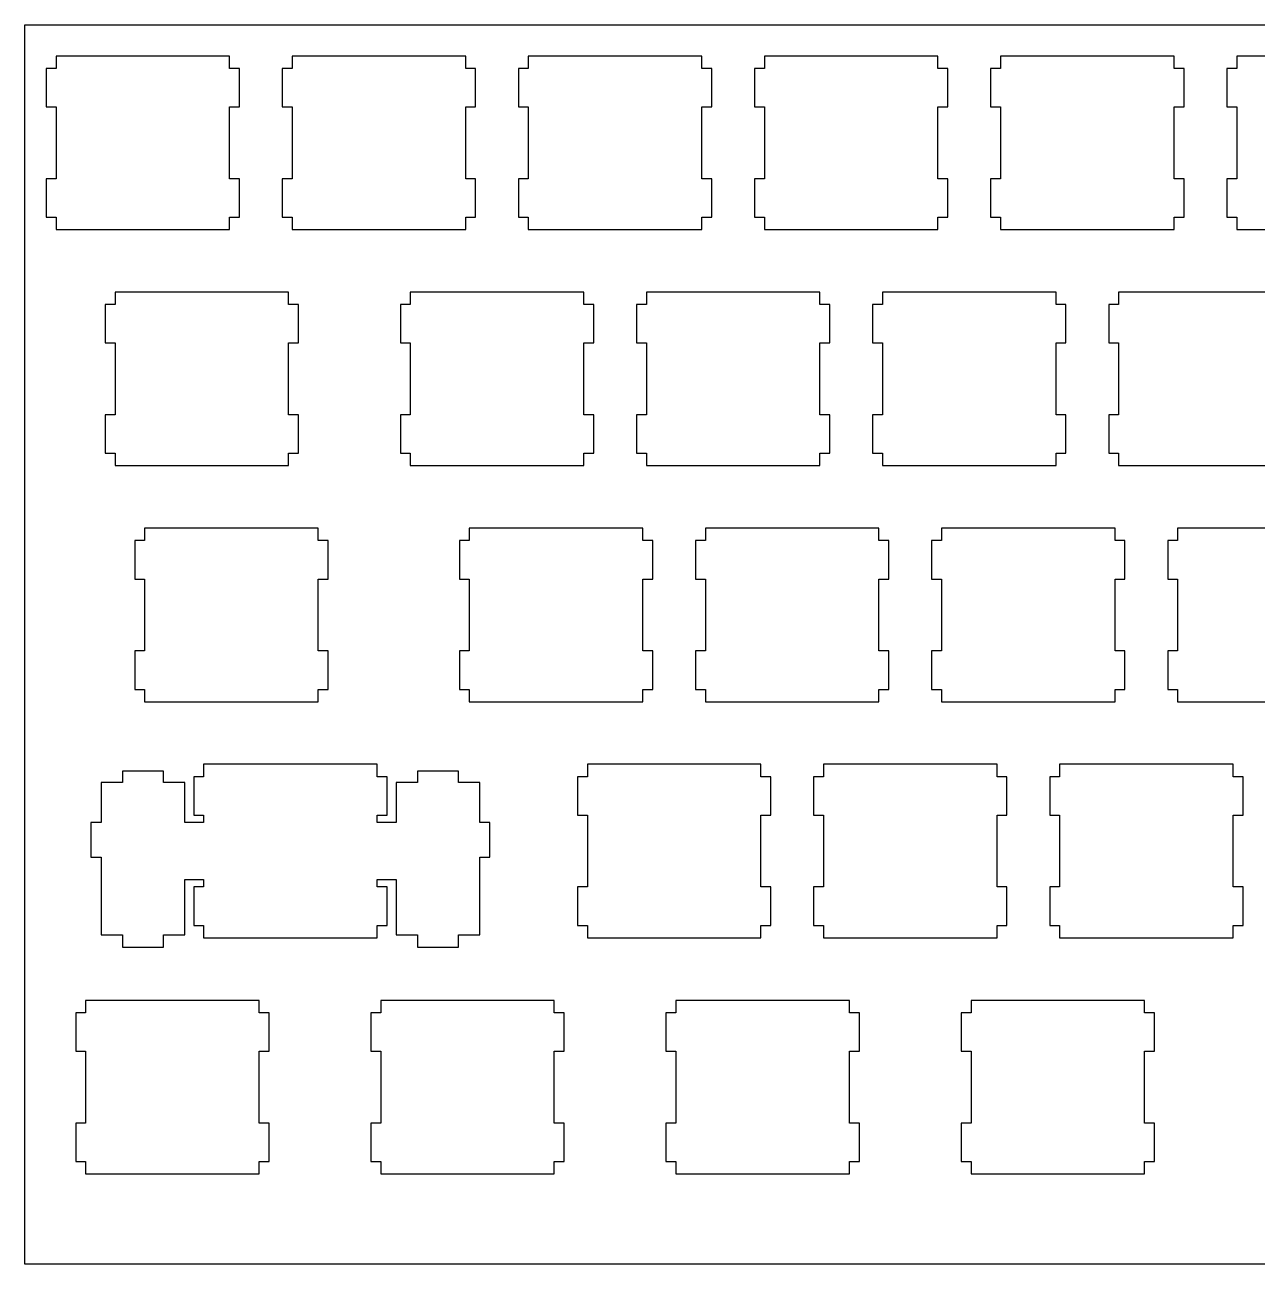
# Model space of a CAD drawing. Extents: x 0 to 372, y 0 to 100.
# Drawn here: x 0.1 to 99.5, y 0.4 to 100.4 of the extents above; entities that cross this region are included whole.
import ezdxf

# ---------------------------------------------------------------- set-up
doc = ezdxf.new("R2010")
doc.units = 0
doc.layers.get('0').update_dxf_attribs({"linetype": 'CONTINUOUS'})

msp = doc.modelspace()

# ---------------------------------------------------------------- linework, layer by layer
at = {"color": 0}
for p, q in [((0.09508, 100.446), (371.57, 100.446)), ((0.09508, 0.43408), (0.09508, 100.446)), ((2.61965, 97.9219), (2.61965, 96.9215)), ((16.6192, 97.9219), (2.61965, 97.9219)), ((16.6192, 96.9215), (16.6192, 97.9219)), ((21.6697, 97.9219), (21.6697, 96.9215)), ((35.669, 97.9219), (21.6697, 97.9219)), ((35.669, 96.9215), (35.669, 97.9219)), ((40.7197, 97.9219), (40.7197, 96.9215)), ((54.719, 97.9219), (40.7197, 97.9219)), ((54.719, 96.9215), (54.719, 97.9219)), ((59.7697, 97.9219), (59.7697, 96.9215)), ((73.769, 97.9219), (59.7697, 97.9219)), ((73.769, 96.9215), (73.769, 97.9219)), ((78.8197, 97.9219), (78.8197, 96.9215)), ((92.819, 97.9219), (78.8197, 97.9219)), ((92.819, 96.9215), (92.819, 97.9219)), ((97.8683, 97.9219), (97.8683, 96.9215)), ((111.869, 97.9219), (97.8683, 97.9219)), ((2.61965, 96.9215), (1.81901, 96.9215)), ((1.81901, 96.9215), (1.81901, 93.8223)), ((17.4198, 96.9215), (16.6192, 96.9215)), ((17.4198, 93.8223), (17.4198, 96.9215)), ((21.6697, 96.9215), (20.869, 96.9215)), ((20.869, 96.9215), (20.869, 93.8223)), ((36.4698, 96.9215), (35.669, 96.9215)), ((36.4698, 93.8223), (36.4698, 96.9215)), ((40.7197, 96.9215), (39.9189, 96.9215)), ((39.9189, 96.9215), (39.9189, 93.8223)), ((55.5198, 96.9215), (54.719, 96.9215)), ((55.5198, 93.8223), (55.5198, 96.9215)), ((59.7697, 96.9215), (58.9689, 96.9215)), ((58.9689, 96.9215), (58.9689, 93.8223)), ((74.5698, 96.9215), (73.769, 96.9215)), ((74.5698, 93.8223), (74.5698, 96.9215)), ((78.8197, 96.9215), (78.0189, 96.9215)), ((78.0189, 96.9215), (78.0189, 93.8223)), ((93.6184, 96.9215), (92.819, 96.9215)), ((93.6184, 93.8223), (93.6184, 96.9215)), ((97.8683, 96.9215), (97.0689, 96.9215)), ((97.0689, 96.9215), (97.0689, 93.8223)), ((1.81901, 93.8223), (2.61965, 93.8223)), ((2.61965, 93.8223), (2.61965, 88.0223)), ((16.6192, 88.0223), (16.6192, 93.8223)), ((16.6192, 93.8223), (17.4198, 93.8223)), ((20.869, 93.8223), (21.6697, 93.8223)), ((21.6697, 93.8223), (21.6697, 88.0223)), ((35.669, 88.0223), (35.669, 93.8223)), ((35.669, 93.8223), (36.4698, 93.8223)), ((39.9189, 93.8223), (40.7197, 93.8223)), ((40.7197, 93.8223), (40.7197, 88.0223)), ((54.719, 88.0223), (54.719, 93.8223)), ((54.719, 93.8223), (55.5198, 93.8223)), ((58.9689, 93.8223), (59.7697, 93.8223)), ((59.7697, 93.8223), (59.7697, 88.0223)), ((73.769, 88.0223), (73.769, 93.8223)), ((73.769, 93.8223), (74.5698, 93.8223)), ((78.0189, 93.8223), (78.8197, 93.8223)), ((78.8197, 93.8223), (78.8197, 88.0223)), ((92.819, 88.0223), (92.819, 93.8223)), ((92.819, 93.8223), (93.6184, 93.8223)), ((97.0689, 93.8223), (97.8683, 93.8223)), ((97.8683, 93.8223), (97.8683, 88.0223)), ((2.61965, 88.0223), (1.81901, 88.0223)), ((1.81901, 88.0223), (1.81901, 84.9217)), ((17.4198, 88.0223), (16.6192, 88.0223)), ((17.4198, 84.9217), (17.4198, 88.0223)), ((21.6697, 88.0223), (20.869, 88.0223)), ((20.869, 88.0223), (20.869, 84.9217)), ((36.4698, 88.0223), (35.669, 88.0223)), ((36.4698, 84.9217), (36.4698, 88.0223)), ((40.7197, 88.0223), (39.9189, 88.0223)), ((39.9189, 88.0223), (39.9189, 84.9217)), ((55.5198, 88.0223), (54.719, 88.0223)), ((55.5198, 84.9217), (55.5198, 88.0223)), ((59.7697, 88.0223), (58.9689, 88.0223)), ((58.9689, 88.0223), (58.9689, 84.9217)), ((74.5698, 88.0223), (73.769, 88.0223)), ((74.5698, 84.9217), (74.5698, 88.0223)), ((78.8197, 88.0223), (78.0189, 88.0223)), ((78.0189, 88.0223), (78.0189, 84.9217)), ((93.6184, 88.0223), (92.819, 88.0223)), ((93.6184, 84.9217), (93.6184, 88.0223)), ((97.8683, 88.0223), (97.0689, 88.0223)), ((97.0689, 88.0223), (97.0689, 84.9217)), ((1.81901, 84.9217), (2.61965, 84.9217)), ((2.61965, 84.9217), (2.61965, 83.9227)), ((16.6192, 83.9227), (16.6192, 84.9217)), ((16.6192, 84.9217), (17.4198, 84.9217)), ((20.869, 84.9217), (21.6697, 84.9217)), ((21.6697, 84.9217), (21.6697, 83.9227)), ((35.669, 83.9227), (35.669, 84.9217)), ((35.669, 84.9217), (36.4698, 84.9217)), ((39.9189, 84.9217), (40.7197, 84.9217)), ((40.7197, 84.9217), (40.7197, 83.9227)), ((54.719, 83.9227), (54.719, 84.9217)), ((54.719, 84.9217), (55.5198, 84.9217)), ((58.9689, 84.9217), (59.7697, 84.9217)), ((59.7697, 84.9217), (59.7697, 83.9227)), ((73.769, 83.9227), (73.769, 84.9217)), ((73.769, 84.9217), (74.5698, 84.9217)), ((78.0189, 84.9217), (78.8197, 84.9217)), ((78.8197, 84.9217), (78.8197, 83.9227)), ((92.819, 83.9227), (92.819, 84.9217)), ((92.819, 84.9217), (93.6184, 84.9217)), ((97.0689, 84.9217), (97.8683, 84.9217)), ((97.8683, 84.9217), (97.8683, 83.9227)), ((2.61965, 83.9227), (16.6192, 83.9227)), ((21.6697, 83.9227), (35.669, 83.9227)), ((40.7197, 83.9227), (54.719, 83.9227)), ((59.7697, 83.9227), (73.769, 83.9227)), ((78.8197, 83.9227), (92.819, 83.9227)), ((97.8683, 83.9227), (111.869, 83.9227)), ((7.38216, 78.8719), (7.38216, 77.8715)), ((21.3817, 78.8719), (7.38216, 78.8719)), ((21.3817, 77.8715), (21.3817, 78.8719)), ((31.1947, 78.8719), (31.1947, 77.8715)), ((45.194, 78.8719), (31.1947, 78.8719)), ((45.194, 77.8715), (45.194, 78.8719)), ((50.2447, 78.8719), (50.2447, 77.8715)), ((64.244, 78.8719), (50.2447, 78.8719)), ((64.244, 77.8715), (64.244, 78.8719)), ((69.2947, 78.8719), (69.2947, 77.8715)), ((83.294, 78.8719), (69.2947, 78.8719)), ((83.294, 77.8715), (83.294, 78.8719)), ((88.3447, 78.8719), (88.3447, 77.8715)), ((102.344, 78.8719), (88.3447, 78.8719)), ((7.38216, 77.8715), (6.58153, 77.8715)), ((6.58153, 77.8715), (6.58153, 74.7723)), ((22.1809, 77.8715), (21.3817, 77.8715)), ((22.1809, 74.7723), (22.1809, 77.8715)), ((31.1947, 77.8715), (30.394, 77.8715)), ((30.394, 77.8715), (30.394, 74.7723)), ((45.9948, 77.8715), (45.194, 77.8715)), ((45.9948, 74.7723), (45.9948, 77.8715)), ((50.2447, 77.8715), (49.4439, 77.8715)), ((49.4439, 77.8715), (49.4439, 74.7723)), ((65.0448, 77.8715), (64.244, 77.8715)), ((65.0448, 74.7723), (65.0448, 77.8715)), ((69.2947, 77.8715), (68.4939, 77.8715)), ((68.4939, 77.8715), (68.4939, 74.7723)), ((84.0948, 77.8715), (83.294, 77.8715)), ((84.0948, 74.7723), (84.0948, 77.8715)), ((88.3447, 77.8715), (87.5439, 77.8715)), ((87.5439, 77.8715), (87.5439, 74.7723)), ((6.58153, 74.7723), (7.38216, 74.7723)), ((7.38216, 74.7723), (7.38216, 68.9723)), ((21.3817, 68.9723), (21.3817, 74.7723)), ((21.3817, 74.7723), (22.1809, 74.7723)), ((30.394, 74.7723), (31.1947, 74.7723)), ((31.1947, 74.7723), (31.1947, 68.9723)), ((45.194, 68.9723), (45.194, 74.7723)), ((45.194, 74.7723), (45.9948, 74.7723)), ((49.4439, 74.7723), (50.2447, 74.7723)), ((50.2447, 74.7723), (50.2447, 68.9723)), ((64.244, 68.9723), (64.244, 74.7723)), ((64.244, 74.7723), (65.0448, 74.7723)), ((68.4939, 74.7723), (69.2947, 74.7723)), ((69.2947, 74.7723), (69.2947, 68.9723)), ((83.294, 68.9723), (83.294, 74.7723)), ((83.294, 74.7723), (84.0948, 74.7723)), ((87.5439, 74.7723), (88.3447, 74.7723)), ((88.3447, 74.7723), (88.3447, 68.9723)), ((7.38216, 68.9723), (6.58153, 68.9723)), ((6.58153, 68.9723), (6.58153, 65.8717)), ((22.1809, 68.9723), (21.3817, 68.9723)), ((22.1809, 65.8717), (22.1809, 68.9723)), ((31.1947, 68.9723), (30.394, 68.9723)), ((30.394, 68.9723), (30.394, 65.8717)), ((45.9948, 68.9723), (45.194, 68.9723)), ((45.9948, 65.8717), (45.9948, 68.9723)), ((50.2447, 68.9723), (49.4439, 68.9723)), ((49.4439, 68.9723), (49.4439, 65.8717)), ((65.0448, 68.9723), (64.244, 68.9723)), ((65.0448, 65.8717), (65.0448, 68.9723)), ((69.2947, 68.9723), (68.4939, 68.9723)), ((68.4939, 68.9723), (68.4939, 65.8717)), ((84.0948, 68.9723), (83.294, 68.9723)), ((84.0948, 65.8717), (84.0948, 68.9723)), ((88.3447, 68.9723), (87.5439, 68.9723)), ((87.5439, 68.9723), (87.5439, 65.8717)), ((6.58153, 65.8717), (7.38216, 65.8717)), ((7.38216, 65.8717), (7.38216, 64.8727)), ((21.3817, 64.8727), (21.3817, 65.8717)), ((21.3817, 65.8717), (22.1809, 65.8717)), ((30.394, 65.8717), (31.1947, 65.8717)), ((31.1947, 65.8717), (31.1947, 64.8727)), ((45.194, 64.8727), (45.194, 65.8717)), ((45.194, 65.8717), (45.9948, 65.8717)), ((49.4439, 65.8717), (50.2447, 65.8717)), ((50.2447, 65.8717), (50.2447, 64.8727)), ((64.244, 64.8727), (64.244, 65.8717)), ((64.244, 65.8717), (65.0448, 65.8717)), ((68.4939, 65.8717), (69.2947, 65.8717)), ((69.2947, 65.8717), (69.2947, 64.8727)), ((83.294, 64.8727), (83.294, 65.8717)), ((83.294, 65.8717), (84.0948, 65.8717)), ((87.5439, 65.8717), (88.3447, 65.8717)), ((88.3447, 65.8717), (88.3447, 64.8727)), ((7.38216, 64.8727), (21.3817, 64.8727)), ((31.1947, 64.8727), (45.194, 64.8727)), ((50.2447, 64.8727), (64.244, 64.8727)), ((69.2947, 64.8727), (83.294, 64.8727)), ((88.3447, 64.8727), (102.344, 64.8727)), ((9.76203, 59.8219), (9.76203, 58.8215)), ((23.7629, 59.8219), (9.76203, 59.8219)), ((23.7629, 58.8215), (23.7629, 59.8219)), ((35.9572, 59.8219), (35.9572, 58.8215)), ((49.9565, 59.8219), (35.9572, 59.8219)), ((49.9565, 58.8215), (49.9565, 59.8219)), ((55.0072, 59.8219), (55.0072, 58.8215)), ((69.0065, 59.8219), (55.0072, 59.8219)), ((69.0065, 58.8215), (69.0065, 59.8219)), ((74.0572, 59.8219), (74.0572, 58.8215)), ((88.0565, 59.8219), (74.0572, 59.8219)), ((88.0565, 58.8215), (88.0565, 59.8219)), ((93.1072, 59.8219), (93.1072, 58.8215)), ((107.107, 59.8219), (93.1072, 59.8219)), ((9.76203, 58.8215), (8.96278, 58.8215)), ((8.96278, 58.8215), (8.96278, 55.7223)), ((24.5622, 58.8215), (23.7629, 58.8215)), ((24.5622, 55.7223), (24.5622, 58.8215)), ((35.9572, 58.8215), (35.1565, 58.8215)), ((35.1565, 58.8215), (35.1565, 55.7223)), ((50.7559, 58.8215), (49.9565, 58.8215)), ((50.7559, 55.7223), (50.7559, 58.8215)), ((55.0072, 58.8215), (54.2064, 58.8215)), ((54.2064, 58.8215), (54.2064, 55.7223)), ((69.8059, 58.8215), (69.0065, 58.8215)), ((69.8059, 55.7223), (69.8059, 58.8215)), ((74.0572, 58.8215), (73.2564, 58.8215)), ((73.2564, 58.8215), (73.2564, 55.7223)), ((88.8559, 58.8215), (88.0565, 58.8215)), ((88.8559, 55.7223), (88.8559, 58.8215)), ((93.1072, 58.8215), (92.3064, 58.8215)), ((92.3064, 58.8215), (92.3064, 55.7223)), ((8.96278, 55.7223), (9.76203, 55.7223)), ((9.76203, 55.7223), (9.76203, 49.9223)), ((23.7629, 49.9223), (23.7629, 55.7223)), ((23.7629, 55.7223), (24.5622, 55.7223)), ((35.1565, 55.7223), (35.9572, 55.7223)), ((35.9572, 55.7223), (35.9572, 49.9223)), ((49.9565, 49.9223), (49.9565, 55.7223)), ((49.9565, 55.7223), (50.7559, 55.7223)), ((54.2064, 55.7223), (55.0072, 55.7223)), ((55.0072, 55.7223), (55.0072, 49.9223)), ((69.0065, 49.9223), (69.0065, 55.7223)), ((69.0065, 55.7223), (69.8059, 55.7223)), ((73.2564, 55.7223), (74.0572, 55.7223)), ((74.0572, 55.7223), (74.0572, 49.9223)), ((88.0565, 49.9223), (88.0565, 55.7223)), ((88.0565, 55.7223), (88.8559, 55.7223)), ((92.3064, 55.7223), (93.1072, 55.7223)), ((93.1072, 55.7223), (93.1072, 49.9223)), ((9.76203, 49.9223), (8.96278, 49.9223)), ((8.96278, 49.9223), (8.96278, 46.8217)), ((24.5622, 49.9223), (23.7629, 49.9223)), ((24.5622, 46.8217), (24.5622, 49.9223)), ((35.9572, 49.9223), (35.1565, 49.9223)), ((35.1565, 49.9223), (35.1565, 46.8217)), ((50.7559, 49.9223), (49.9565, 49.9223)), ((50.7559, 46.8217), (50.7559, 49.9223)), ((55.0072, 49.9223), (54.2064, 49.9223)), ((54.2064, 49.9223), (54.2064, 46.8217)), ((69.8059, 49.9223), (69.0065, 49.9223)), ((69.8059, 46.8217), (69.8059, 49.9223)), ((74.0572, 49.9223), (73.2564, 49.9223)), ((73.2564, 49.9223), (73.2564, 46.8217)), ((88.8559, 49.9223), (88.0565, 49.9223)), ((88.8559, 46.8217), (88.8559, 49.9223)), ((93.1072, 49.9223), (92.3064, 49.9223)), ((92.3064, 49.9223), (92.3064, 46.8217)), ((8.96278, 46.8217), (9.76203, 46.8217)), ((9.76203, 46.8217), (9.76203, 45.8227)), ((23.7629, 45.8227), (23.7629, 46.8217)), ((23.7629, 46.8217), (24.5622, 46.8217)), ((35.1565, 46.8217), (35.9572, 46.8217)), ((35.9572, 46.8217), (35.9572, 45.8227)), ((49.9565, 45.8227), (49.9565, 46.8217)), ((49.9565, 46.8217), (50.7559, 46.8217)), ((54.2064, 46.8217), (55.0072, 46.8217)), ((55.0072, 46.8217), (55.0072, 45.8227)), ((69.0065, 45.8227), (69.0065, 46.8217)), ((69.0065, 46.8217), (69.8059, 46.8217)), ((73.2564, 46.8217), (74.0572, 46.8217)), ((74.0572, 46.8217), (74.0572, 45.8227)), ((88.0565, 45.8227), (88.0565, 46.8217)), ((88.0565, 46.8217), (88.8559, 46.8217)), ((92.3064, 46.8217), (93.1072, 46.8217)), ((93.1072, 46.8217), (93.1072, 45.8227)), ((9.76203, 45.8227), (23.7629, 45.8227)), ((35.9572, 45.8227), (49.9565, 45.8227)), ((55.0072, 45.8227), (69.0065, 45.8227)), ((74.0572, 45.8227), (88.0565, 45.8227)), ((93.1072, 45.8227), (107.107, 45.8227)), ((11.2751, 40.2237), (7.97609, 40.2237)), ((7.97609, 40.2237), (7.97609, 39.3016)), ((11.2751, 39.3016), (11.2751, 40.2237)), ((14.5259, 40.7719), (14.5259, 39.7715)), ((28.5254, 40.7719), (14.5259, 40.7719)), ((28.5254, 39.7715), (28.5254, 40.7719)), ((35.0752, 40.2237), (31.7748, 40.2237)), ((31.7748, 40.2237), (31.7748, 39.3016)), ((35.0752, 39.3016), (35.0752, 40.2237)), ((45.4822, 40.7719), (45.4822, 39.7715)), ((59.4815, 40.7719), (45.4822, 40.7719)), ((59.4815, 39.7715), (59.4815, 40.7719)), ((64.5322, 40.7719), (64.5322, 39.7715)), ((78.5315, 40.7719), (64.5322, 40.7719)), ((78.5315, 39.7715), (78.5315, 40.7719)), ((83.5822, 40.7719), (83.5822, 39.7715)), ((97.5815, 40.7719), (83.5822, 40.7719)), ((97.5815, 39.7715), (97.5815, 40.7719)), ((7.97609, 39.3016), (6.2508, 39.3016)), ((6.2508, 39.3016), (6.2508, 36.0715)), ((13.0004, 39.3016), (11.2751, 39.3016)), ((13.0004, 36.0715), (13.0004, 39.3016)), ((14.5259, 39.7715), (13.7253, 39.7715)), ((13.7253, 39.7715), (13.7253, 36.6723)), ((29.326, 39.7715), (28.5254, 39.7715)), ((29.326, 36.6723), (29.326, 39.7715)), ((31.7748, 39.3016), (30.0509, 39.3016)), ((30.0509, 39.3016), (30.0509, 36.0715)), ((36.8004, 39.3016), (35.0752, 39.3016)), ((36.8004, 36.0715), (36.8004, 39.3016)), ((45.4822, 39.7715), (44.6814, 39.7715)), ((44.6814, 39.7715), (44.6814, 36.6723)), ((60.2809, 39.7715), (59.4815, 39.7715)), ((60.2809, 36.6723), (60.2809, 39.7715)), ((64.5322, 39.7715), (63.7314, 39.7715)), ((63.7314, 39.7715), (63.7314, 36.6723)), ((79.3309, 39.7715), (78.5315, 39.7715)), ((79.3309, 36.6723), (79.3309, 39.7715)), ((83.5822, 39.7715), (82.7814, 39.7715)), ((82.7814, 39.7715), (82.7814, 36.6723)), ((98.3809, 39.7715), (97.5815, 39.7715)), ((98.3809, 36.6723), (98.3809, 39.7715)), ((6.2508, 36.0715), (5.42533, 36.0715)), ((5.42533, 36.0715), (5.42533, 33.2727)), ((14.5259, 36.0715), (13.0004, 36.0715)), ((13.7253, 36.6723), (14.5259, 36.6723)), ((14.5259, 36.6723), (14.5259, 36.0715)), ((28.5254, 36.0715), (28.5254, 36.6723)), ((28.5254, 36.6723), (29.326, 36.6723)), ((30.0509, 36.0715), (28.5254, 36.0715)), ((37.6259, 36.0715), (36.8004, 36.0715)), ((37.6259, 33.2727), (37.6259, 36.0715)), ((44.6814, 36.6723), (45.4822, 36.6723)), ((45.4822, 36.6723), (45.4822, 30.8722)), ((59.4815, 30.8722), (59.4815, 36.6723)), ((59.4815, 36.6723), (60.2809, 36.6723)), ((63.7314, 36.6723), (64.5322, 36.6723)), ((64.5322, 36.6723), (64.5322, 30.8722)), ((78.5315, 30.8722), (78.5315, 36.6723)), ((78.5315, 36.6723), (79.3309, 36.6723)), ((82.7814, 36.6723), (83.5822, 36.6723)), ((83.5822, 36.6723), (83.5822, 30.8722)), ((97.5815, 30.8722), (97.5815, 36.6723)), ((97.5815, 36.6723), (98.3809, 36.6723)), ((5.42533, 33.2727), (6.2508, 33.2727)), ((6.2508, 33.2727), (6.2508, 27.0027)), ((36.8004, 27.0027), (36.8004, 33.2727)), ((36.8004, 33.2727), (37.6259, 33.2727)), ((13.0004, 27.0027), (13.0004, 31.4716)), ((13.0004, 31.4716), (14.5259, 31.4716)), ((14.5259, 31.4716), (14.5259, 30.8722)), ((28.5254, 30.8722), (28.5254, 31.4716)), ((28.5254, 31.4716), (30.0509, 31.4716)), ((30.0509, 31.4716), (30.0509, 27.0027)), ((14.5259, 30.8722), (13.7253, 30.8722)), ((13.7253, 30.8722), (13.7253, 27.7716)), ((29.326, 30.8722), (28.5254, 30.8722)), ((29.326, 27.7716), (29.326, 30.8722)), ((45.4822, 30.8722), (44.6814, 30.8722)), ((44.6814, 30.8722), (44.6814, 27.7716)), ((60.2809, 30.8722), (59.4815, 30.8722)), ((60.2809, 27.7716), (60.2809, 30.8722)), ((64.5322, 30.8722), (63.7314, 30.8722)), ((63.7314, 30.8722), (63.7314, 27.7716)), ((79.3309, 30.8722), (78.5315, 30.8722)), ((79.3309, 27.7716), (79.3309, 30.8722)), ((83.5822, 30.8722), (82.7814, 30.8722)), ((82.7814, 30.8722), (82.7814, 27.7716)), ((98.3809, 30.8722), (97.5815, 30.8722)), ((98.3809, 27.7716), (98.3809, 30.8722)), ((13.7253, 27.7716), (14.5259, 27.7716)), ((14.5259, 27.7716), (14.5259, 26.7725)), ((28.5254, 26.7725), (28.5254, 27.7716)), ((28.5254, 27.7716), (29.326, 27.7716)), ((44.6814, 27.7716), (45.4822, 27.7716)), ((45.4822, 27.7716), (45.4822, 26.7725)), ((59.4815, 26.7725), (59.4815, 27.7716)), ((59.4815, 27.7716), (60.2809, 27.7716)), ((63.7314, 27.7716), (64.5322, 27.7716)), ((64.5322, 27.7716), (64.5322, 26.7725)), ((78.5315, 26.7725), (78.5315, 27.7716)), ((78.5315, 27.7716), (79.3309, 27.7716)), ((82.7814, 27.7716), (83.5822, 27.7716)), ((83.5822, 27.7716), (83.5822, 26.7725)), ((97.5815, 26.7725), (97.5815, 27.7716)), ((97.5815, 27.7716), (98.3809, 27.7716)), ((6.2508, 27.0027), (7.97609, 27.0027)), ((7.97609, 27.0027), (7.97609, 26.0215)), ((7.97609, 26.0215), (11.2751, 26.0215)), ((11.2751, 26.0215), (11.2751, 27.0027)), ((11.2751, 27.0027), (13.0004, 27.0027)), ((14.5259, 26.7725), (28.5254, 26.7725)), ((30.0509, 27.0027), (31.7748, 27.0027)), ((31.7748, 27.0027), (31.7748, 26.0215)), ((31.7748, 26.0215), (35.0752, 26.0215)), ((35.0752, 26.0215), (35.0752, 27.0027)), ((35.0752, 27.0027), (36.8004, 27.0027)), ((45.4822, 26.7725), (59.4815, 26.7725)), ((64.5322, 26.7725), (78.5315, 26.7725)), ((83.5822, 26.7725), (97.5815, 26.7725)), ((5.00091, 21.722), (5.00091, 20.7216)), ((19.0004, 21.722), (5.00091, 21.722)), ((19.0004, 20.7216), (19.0004, 21.722)), ((28.812, 21.722), (28.812, 20.7216)), ((42.8128, 21.722), (28.812, 21.722)), ((42.8128, 20.7216), (42.8128, 21.722)), ((52.626, 21.722), (52.626, 20.7216)), ((66.6253, 21.722), (52.626, 21.722)), ((66.6253, 20.7216), (66.6253, 21.722)), ((76.4371, 21.722), (76.4371, 20.7216)), ((90.4378, 21.722), (76.4371, 21.722)), ((90.4378, 20.7216), (90.4378, 21.722)), ((5.00091, 20.7216), (4.20028, 20.7216)), ((4.20028, 20.7216), (4.20028, 17.6223)), ((19.801, 20.7216), (19.0004, 20.7216)), ((19.801, 17.6223), (19.801, 20.7216)), ((28.812, 20.7216), (28.0128, 20.7216)), ((28.0128, 20.7216), (28.0128, 17.6223)), ((43.6122, 20.7216), (42.8128, 20.7216)), ((43.6122, 17.6223), (43.6122, 20.7216)), ((52.626, 20.7216), (51.8252, 20.7216)), ((51.8252, 20.7216), (51.8252, 17.6223)), ((67.4261, 20.7216), (66.6253, 20.7216)), ((67.4261, 17.6223), (67.4261, 20.7216)), ((76.4371, 20.7216), (75.6377, 20.7216)), ((75.6377, 20.7216), (75.6377, 17.6223)), ((91.2372, 20.7216), (90.4378, 20.7216)), ((91.2372, 17.6223), (91.2372, 20.7216)), ((4.20028, 17.6223), (5.00091, 17.6223)), ((5.00091, 17.6223), (5.00091, 11.8222)), ((19.0004, 11.8222), (19.0004, 17.6223)), ((19.0004, 17.6223), (19.801, 17.6223)), ((28.0128, 17.6223), (28.812, 17.6223)), ((28.812, 17.6223), (28.812, 11.8222)), ((42.8128, 11.8222), (42.8128, 17.6223)), ((42.8128, 17.6223), (43.6122, 17.6223)), ((51.8252, 17.6223), (52.626, 17.6223)), ((52.626, 17.6223), (52.626, 11.8222)), ((66.6253, 11.8222), (66.6253, 17.6223)), ((66.6253, 17.6223), (67.4261, 17.6223)), ((75.6377, 17.6223), (76.4371, 17.6223)), ((76.4371, 17.6223), (76.4371, 11.8222)), ((90.4378, 11.8222), (90.4378, 17.6223)), ((90.4378, 17.6223), (91.2372, 17.6223)), ((5.00091, 11.8222), (4.20028, 11.8222)), ((4.20028, 11.8222), (4.20028, 8.72162)), ((19.801, 11.8222), (19.0004, 11.8222)), ((19.801, 8.72162), (19.801, 11.8222)), ((28.812, 11.8222), (28.0128, 11.8222)), ((28.0128, 11.8222), (28.0128, 8.72162)), ((43.6122, 11.8222), (42.8128, 11.8222)), ((43.6122, 8.72162), (43.6122, 11.8222)), ((52.626, 11.8222), (51.8252, 11.8222)), ((51.8252, 11.8222), (51.8252, 8.72162)), ((67.4261, 11.8222), (66.6253, 11.8222)), ((67.4261, 8.72162), (67.4261, 11.8222)), ((76.4371, 11.8222), (75.6377, 11.8222)), ((75.6377, 11.8222), (75.6377, 8.72162)), ((91.2372, 11.8222), (90.4378, 11.8222)), ((91.2372, 8.72162), (91.2372, 11.8222)), ((4.20028, 8.72162), (5.00091, 8.72162)), ((5.00091, 8.72162), (5.00091, 7.72252)), ((19.0004, 7.72252), (19.0004, 8.72162)), ((19.0004, 8.72162), (19.801, 8.72162)), ((28.0128, 8.72162), (28.812, 8.72162)), ((28.812, 8.72162), (28.812, 7.72252)), ((42.8128, 7.72252), (42.8128, 8.72162)), ((42.8128, 8.72162), (43.6122, 8.72162)), ((51.8252, 8.72162), (52.626, 8.72162)), ((52.626, 8.72162), (52.626, 7.72252)), ((66.6253, 7.72252), (66.6253, 8.72162)), ((66.6253, 8.72162), (67.4261, 8.72162)), ((75.6377, 8.72162), (76.4371, 8.72162)), ((76.4371, 8.72162), (76.4371, 7.72252)), ((90.4378, 7.72252), (90.4378, 8.72162)), ((90.4378, 8.72162), (91.2372, 8.72162)), ((5.00091, 7.72252), (19.0004, 7.72252)), ((28.812, 7.72252), (42.8128, 7.72252)), ((52.626, 7.72252), (66.6253, 7.72252)), ((76.4371, 7.72252), (90.4378, 7.72252)), ((371.57, 0.43408), (0.09508, 0.43408))]:
    msp.add_line(p, q, dxfattribs=at)

doc.saveas('drawing.dxf')
